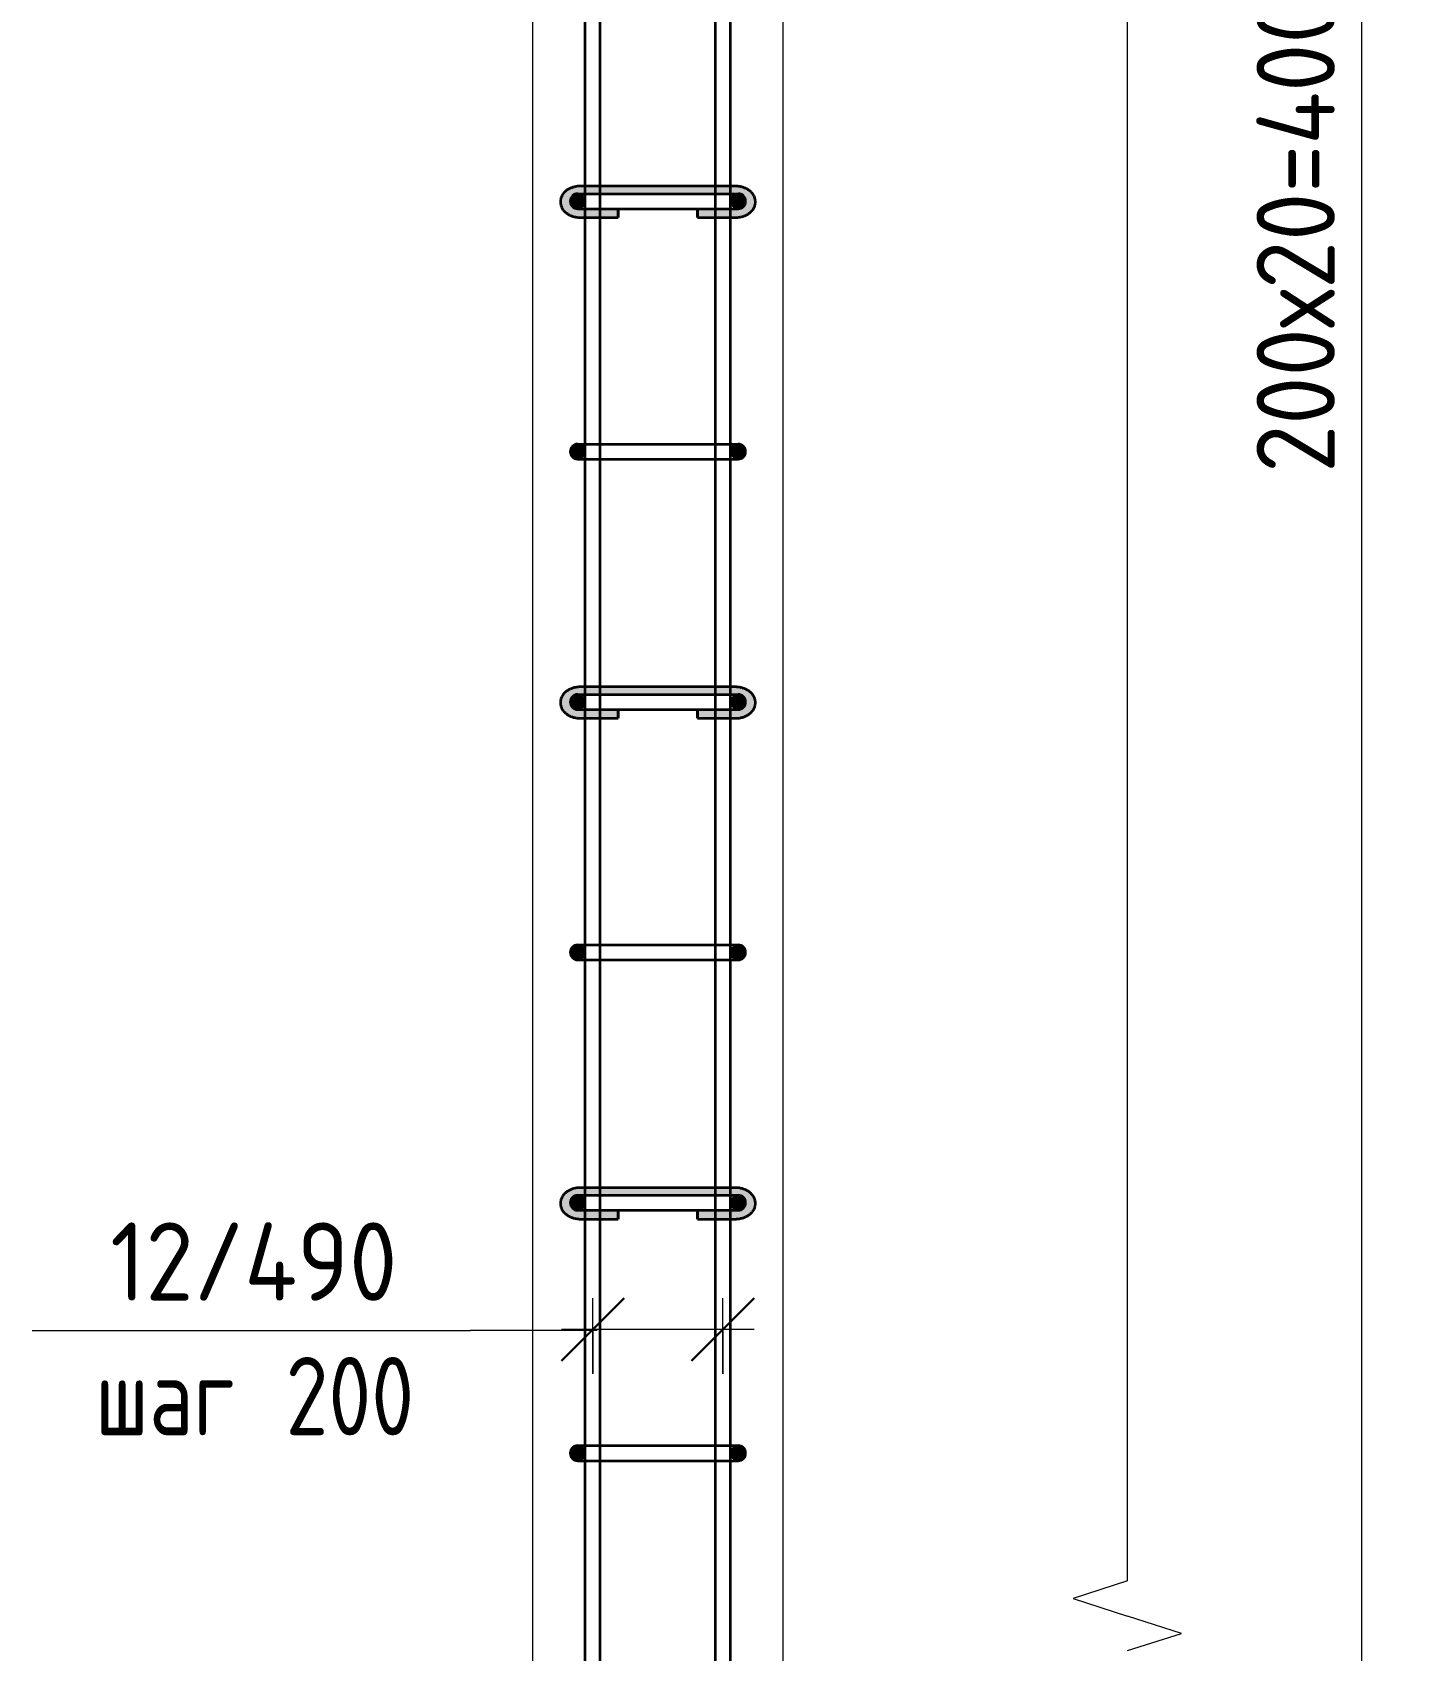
# Model space of a CAD drawing. Header units: millimetres. Extents: x 30199 to 68228, y -5153 to 33546.
# Drawn here: x 60476 to 61576, y -2058 to -765 of the extents above; entities that cross this region are included whole.
import ezdxf

# ---------------------------------------------------------------- set-up
doc = ezdxf.new("R2010")
doc.units = ezdxf.units.MM
for name, color, linetype, lineweight in [('AA_Dim', 7, 'Continuous', 9), ('AA_Dim-25', 7, 'Continuous', 9), ('AA_Oformlenie', 7, 'Continuous', 9), ('AA_Vinoska', 7, 'Continuous', 9), ('AF_Stena_Опалубка', 253, 'Continuous', 20), ('KR_Armatura', 7, 'Continuous', 20), ('KR_Armatura_Tonkie', 7, 'Continuous', 20)]:
    doc.layers.add(name, color=color, linetype=linetype, lineweight=lineweight)
doc.styles.add('ISOCPEUR_1', font='isocpeur.TTF', dxfattribs={"width": 0.9, "height": 62.5})
doc.styles.add('ISOCPEUR_8', font='isocpeur.TTF', dxfattribs={"width": 0.8, "height": 62.5})
doc.dimstyles.new('05_Округл_1мм__прозр__1', dxfattribs={"dimscale": 304.8, "dimtxt": 62.672186, "dimasz": 0.139436, "dimexe": 0.123031, "dimexo": 0.082021, "dimgap": 0.008202, "dimtad": 1, "dimdec": 0, "dimdsep": 46, "dimtxsty": 'ISOCPEUR_1', "dimblk1": 'OBLIQUE', "dimblk2": 'OBLIQUE', "dimsah": 1, "dimcen": 0.09, "dimdle": 0.123031, "dimazin": 0, "dimtfac": 1, "dimtdec": 4, "dimtix": 1, "dimtmove": 0, "dimatfit": 3, "dimfxl": 1, "dimtvp": 1, "dimtolj": 1, "dimtzin": 0, "dimlwd": 18, "dimlwe": 18, "dimarcsym": 2})
doc.dimstyles.new('10_Раскладка_арматуры_с_засечками_1', dxfattribs={"dimscale": 304.8, "dimtxt": 0.18, "dimasz": 0.164042, "dimexe": 0.082021, "dimexo": 0, "dimgap": 0, "dimtad": 1, "dimdec": 3, "dimrnd": 0.001, "dimdsep": 46, "dimtxsty": 'ISOCPEUR_8', "dimblk1": 'OBLIQUE', "dimblk2": 'OBLIQUE', "dimsah": 1, "dimcen": 0.09, "dimdle": 0.082021, "dimazin": 0, "dimtfac": 1, "dimtdec": 4, "dimtix": 1, "dimtmove": 0, "dimatfit": 3, "dimfxl": 1, "dimtvp": 1, "dimtolj": 1, "dimtzin": 0, "dimlwd": 18, "dimlwe": 18, "dimarcsym": 2})

# ---------------------------------------------------------------- blocks, each defined once
blk = doc.blocks.new('261_Шпилька массив _НесАрм_РабПлоск_ - 8 А240-4151643-1-1 Армирование')
at = {"layer": 'KR_Armatura_Tonkie', "lineweight": 35}
for points in [[(-31386.9, -911.8), (-31386.9, -906), (-31390.6, -905.8), (-31392.9, -904.6), (-31393.9, -903.4), (-31394.3, -902.8), (-31395, -900.4), (-31394.9, -899), (-31394.5, -897.7), (-31393.8, -896.5), (-31392.6, -895.2), (-31391.6, -894.6), (-31390.6, -894.2), (-31390.4, -895.5), (-31389, -895.2), (-31389, -894), (-31386.9, -894), (-31386.9, -888), (-31393, -889), (-31395.8, -890.3), (-31399.4, -893.4), (-31401.7, -896.2), (-31402.9, -900.5), (-31401.7, -904.8), (-31398.2, -908.5), (-31392.8, -911), (-31388.5, -911.6)], [(-31321.2, -894), (-31263.1, -894), (-31263.1, -888), (-31386.9, -888.1), (-31386.9, -894), (-31353, -894)], [(-31263.1, -911.8), (-31256.9, -910.9), (-31251.7, -908.5), (-31248.3, -904.8), (-31247.1, -900.5), (-31248.3, -896.2), (-31250.7, -892.6), (-31255.5, -889.5), (-31263.1, -888.1), (-31263, -894), (-31260.9, -894.2), (-31260.9, -895.2), (-31259.5, -895.4), (-31259.4, -894.2), (-31257.8, -894.9), (-31256.1, -896.4), (-31255.4, -897.7), (-31255.1, -898.8), (-31255, -900.7), (-31255.2, -901.7), (-31256.1, -903.6), (-31256.9, -904.4), (-31257.9, -905.2), (-31259.4, -905.8), (-31263.1, -906.2), (-31263.1, -911)], [(-31383.1, -911.8), (-31356.6, -911.8), (-31356.6, -906), (-31386.9, -906.2), (-31386.9, -911.8)], [(-31371.1, -913), (-31356.6, -912.8), (-31356.6, -911.8), (-31386.9, -911.8), (-31386.9, -913), (-31371.6, -913)], [(-31263.1, -911.8), (-31263.1, -906), (-31293.4, -906.2), (-31293.4, -911.8), (-31267.1, -911.8)], [(-31267.1, -913), (-31263.1, -912.8), (-31263.1, -911.8), (-31293.4, -911.8), (-31293.4, -913), (-31270.8, -913)], [(-31386.9, -1311.8), (-31386.9, -1306), (-31390.6, -1305.8), (-31392.9, -1304.6), (-31393.9, -1303.4), (-31394.6, -1302.2), (-31395, -1300.4), (-31394.9, -1299), (-31394.5, -1297.7), (-31393.8, -1296.5), (-31392.6, -1295.2), (-31391.6, -1294.6), (-31390.6, -1294.2), (-31390.4, -1295.5), (-31389, -1295.2), (-31389, -1294), (-31386.9, -1294), (-31386.9, -1288), (-31393, -1289), (-31395.8, -1290.3), (-31399.4, -1293.4), (-31401.7, -1296.2), (-31402.9, -1300.5), (-31401.7, -1304.8), (-31398.2, -1308.5), (-31392.8, -1311), (-31388.5, -1311.6)], [(-31321.2, -1294), (-31263.1, -1294), (-31263.1, -1288), (-31386.9, -1288.1), (-31386.9, -1294), (-31353, -1294)], [(-31263.1, -1311.8), (-31256.9, -1310.9), (-31251.7, -1308.5), (-31248.3, -1304.8), (-31247.1, -1300.5), (-31248.3, -1296.2), (-31250.7, -1292.6), (-31255.5, -1289.5), (-31263.1, -1288.1), (-31263, -1294), (-31260.9, -1294.2), (-31260.9, -1295.2), (-31259.5, -1295.4), (-31259.4, -1294.2), (-31257.8, -1294.9), (-31256.1, -1296.4), (-31255.4, -1297.7), (-31255.1, -1298.8), (-31255, -1300.7), (-31255.4, -1302.2), (-31256.1, -1303.6), (-31256.9, -1304.4), (-31257.9, -1305.2), (-31259.4, -1305.8), (-31263.1, -1306.2), (-31263.1, -1311)], [(-31383.1, -1311.8), (-31356.6, -1311.8), (-31356.6, -1306), (-31386.9, -1306.2), (-31386.9, -1311.8)], [(-31371.1, -1313), (-31356.6, -1312.8), (-31356.6, -1311.8), (-31386.9, -1311.8), (-31386.9, -1313), (-31371.6, -1313)], [(-31263.1, -1311.8), (-31263.1, -1306), (-31293.4, -1306.2), (-31293.4, -1311.8), (-31267.1, -1311.8)], [(-31267.1, -1313), (-31263.1, -1312.8), (-31263.1, -1311.8), (-31293.4, -1311.8), (-31293.4, -1313), (-31270.8, -1313)], [(-31386.9, -1711.8), (-31386.9, -1706), (-31390.6, -1705.8), (-31392.9, -1704.6), (-31393.9, -1703.4), (-31394.3, -1702.8), (-31395, -1700.4), (-31394.9, -1699), (-31394.5, -1697.7), (-31393.8, -1696.5), (-31392.6, -1695.2), (-31391.6, -1694.6), (-31390.6, -1694.2), (-31390.4, -1695.5), (-31389, -1695.2), (-31389, -1694), (-31386.9, -1694), (-31386.9, -1688), (-31393, -1689), (-31395.8, -1690.3), (-31399.4, -1693.4), (-31401.7, -1696.2), (-31402.9, -1700.5), (-31401.7, -1704.8), (-31398.2, -1708.5), (-31392.8, -1711), (-31388.5, -1711.6)], [(-31279.1, -1694), (-31263.1, -1694), (-31263.1, -1688), (-31386.9, -1688.1), (-31386.9, -1694), (-31287.6, -1694)], [(-31263.1, -1711.8), (-31256.9, -1710.9), (-31251.7, -1708.5), (-31248.3, -1704.8), (-31247.1, -1700.5), (-31248.3, -1696.2), (-31250.7, -1692.6), (-31255.5, -1689.5), (-31263.1, -1688.1), (-31263, -1694), (-31260.9, -1694.2), (-31260.9, -1695.2), (-31259.5, -1695.4), (-31259.4, -1694.2), (-31257.8, -1694.9), (-31256.1, -1696.4), (-31255.4, -1697.7), (-31255.1, -1698.8), (-31255, -1700.7), (-31255.2, -1701.7), (-31256.1, -1703.6), (-31256.9, -1704.4), (-31257.9, -1705.2), (-31259.4, -1705.8), (-31263.1, -1706.2), (-31263.1, -1711)], [(-31356.6, -1711.8), (-31356.6, -1706), (-31386.9, -1706.2), (-31386.9, -1711.8), (-31371.1, -1711.8)], [(-31263.1, -1711.8), (-31263.1, -1706), (-31293.4, -1706.2), (-31293.4, -1711.8), (-31267.1, -1711.8)], [(-31371.1, -1713), (-31356.6, -1712.8), (-31356.6, -1711.8), (-31386.9, -1711.8), (-31386.9, -1713), (-31371.6, -1713)], [(-31267.1, -1713), (-31263.1, -1712.8), (-31263.1, -1711.8), (-31293.4, -1711.8), (-31293.4, -1713), (-31270.8, -1713)]]:
    blk.add_hatch(color=256, dxfattribs=at).paths.add_polyline_path(points)
h = blk.add_hatch(color=256, dxfattribs=at)
h.paths.add_polyline_path([(-31386.9, -913), (-31386.9, -911.8), (-31393, -910.9), (-31398.2, -908.5), (-31398.9, -908.1), (-31394.4, -911.3), (-31393, -912), (-31388.5, -912.7)])
h.paths.add_polyline_path([(-31390.2, -896.8), (-31389, -896.4), (-31389, -895.2), (-31390.4, -895.7), (-31390.2, -896.7)])
h = blk.add_hatch(color=256, dxfattribs=at)
h.paths.add_polyline_path([(-31263.1, -913), (-31255.5, -911.5), (-31250.7, -908.4), (-31248.3, -904.8), (-31251.7, -908.5), (-31257.2, -911), (-31263.1, -911.8), (-31263.1, -912.8)])
h.paths.add_polyline_path([(-31259.7, -897.1), (-31259.7, -895.5), (-31260.9, -895.5), (-31260.9, -896.7)])
h = blk.add_hatch(color=256, dxfattribs=at)
h.paths.add_polyline_path([(-31386.9, -1313), (-31386.9, -1311.8), (-31393, -1310.9), (-31398.2, -1308.5), (-31398.9, -1308.1), (-31394.4, -1311.3), (-31393, -1312), (-31388.5, -1312.7)])
h.paths.add_polyline_path([(-31390.2, -1296.8), (-31389, -1296.4), (-31389, -1295.2), (-31390.4, -1295.7), (-31390.2, -1296.7)])
h = blk.add_hatch(color=256, dxfattribs=at)
h.paths.add_polyline_path([(-31263.1, -1313), (-31255.5, -1311.5), (-31250.7, -1308.4), (-31248.3, -1304.8), (-31251.7, -1308.5), (-31257.2, -1311), (-31263.1, -1311.8), (-31263.1, -1312.8)])
h.paths.add_polyline_path([(-31259.7, -1297.1), (-31259.7, -1295.5), (-31260.9, -1295.5), (-31260.9, -1296.7)])
h = blk.add_hatch(color=256, dxfattribs=at)
h.paths.add_polyline_path([(-31386.9, -1713), (-31386.9, -1711.8), (-31393, -1710.9), (-31398.2, -1708.5), (-31398.9, -1708.1), (-31394.4, -1711.3), (-31393, -1712), (-31388.5, -1712.7)])
h.paths.add_polyline_path([(-31390.2, -1696.8), (-31389, -1696.4), (-31389, -1695.2), (-31390.4, -1695.7), (-31390.2, -1696.7)])
h = blk.add_hatch(color=256, dxfattribs=at)
h.paths.add_polyline_path([(-31263.1, -1713), (-31255.5, -1711.5), (-31250.7, -1708.4), (-31248.3, -1704.8), (-31251.7, -1708.5), (-31257.2, -1711), (-31263.1, -1711.8), (-31263.1, -1712.8)])
h.paths.add_polyline_path([(-31259.7, -1697.1), (-31259.7, -1695.5), (-31260.9, -1695.5), (-31260.9, -1696.7)])
for p, q in [((-31383.1, -888), (-31386.9, -888)), ((-31371.1, -888), (-31383.1, -888)), ((-31279.1, -888), (-31371.1, -888)), ((-31267.1, -888), (-31279.1, -888)), ((-31263.1, -888), (-31267.1, -888)), ((-31386.9, -913), (-31383.1, -913)), ((-31383.1, -913), (-31371.1, -913)), ((-31371.1, -913), (-31356.6, -913)), ((-31356.6, -906.2), (-31356.6, -911.8)), ((-31356.6, -912.8), (-31356.6, -906.2)), ((-31356.6, -911.8), (-31356.6, -913)), ((-31293.4, -906.2), (-31293.4, -912.8)), ((-31293.4, -911.8), (-31293.4, -906.2)), ((-31293.4, -913), (-31293.4, -911.8)), ((-31293.4, -913), (-31279.1, -913)), ((-31279.1, -913), (-31267.1, -913)), ((-31267.1, -913), (-31263.1, -913)), ((-31383.1, -1288), (-31386.9, -1288)), ((-31371.1, -1288), (-31383.1, -1288)), ((-31279.1, -1288), (-31371.1, -1288)), ((-31267.1, -1288), (-31279.1, -1288)), ((-31263.1, -1288), (-31267.1, -1288)), ((-31386.9, -1313), (-31383.1, -1313)), ((-31383.1, -1313), (-31371.1, -1313)), ((-31371.1, -1313), (-31356.6, -1313)), ((-31356.6, -1306.2), (-31356.6, -1311.8)), ((-31356.6, -1312.8), (-31356.6, -1306.2)), ((-31356.6, -1311.8), (-31356.6, -1313)), ((-31293.4, -1306.2), (-31293.4, -1312.8)), ((-31293.4, -1311.8), (-31293.4, -1306.2)), ((-31293.4, -1313), (-31293.4, -1311.8)), ((-31293.4, -1313), (-31279.1, -1313)), ((-31279.1, -1313), (-31267.1, -1313)), ((-31267.1, -1313), (-31263.1, -1313)), ((-31383.1, -1688), (-31386.9, -1688)), ((-31371.1, -1688), (-31383.1, -1688)), ((-31279.1, -1688), (-31371.1, -1688)), ((-31267.1, -1688), (-31279.1, -1688)), ((-31263.1, -1688), (-31267.1, -1688)), ((-31356.6, -1706.2), (-31356.6, -1711.8)), ((-31356.6, -1712.8), (-31356.6, -1706.2)), ((-31293.4, -1706.2), (-31293.4, -1712.8)), ((-31293.4, -1711.8), (-31293.4, -1706.2)), ((-31386.9, -1713), (-31383.1, -1713)), ((-31383.1, -1713), (-31371.1, -1713)), ((-31371.1, -1713), (-31356.6, -1713)), ((-31356.6, -1711.8), (-31356.6, -1713)), ((-31293.4, -1713), (-31293.4, -1711.8)), ((-31293.4, -1713), (-31279.1, -1713)), ((-31279.1, -1713), (-31267.1, -1713)), ((-31267.1, -1713), (-31263.1, -1713))]:
    blk.add_line(p, q, dxfattribs=at)
at = {"layer": 'KR_Armatura_Tonkie', "lineweight": 35, "flags": 128}
for points in [[(-31386.9, -888), (-31387.5, -888), (-31388.1, -888), (-31388.7, -888.1), (-31389.3, -888.1), (-31389.9, -888.2), (-31390.4, -888.3), (-31391, -888.4), (-31391.6, -888.5), (-31392.2, -888.7), (-31392.7, -888.8), (-31393.3, -889), (-31393.8, -889.2), (-31394.4, -889.4), (-31394.9, -889.6), (-31395.4, -889.9), (-31395.9, -890.1), (-31396.4, -890.4), (-31396.9, -890.7), (-31397.4, -891), (-31397.9, -891.3), (-31398.3, -891.7), (-31398.7, -892), (-31399.2, -892.4), (-31399.6, -892.8), (-31400, -893.2), (-31400.3, -893.6), (-31400.7, -894.1), (-31401, -894.5), (-31401.3, -895), (-31401.6, -895.5), (-31401.8, -896), (-31402.1, -896.5), (-31402.3, -897), (-31402.5, -897.6), (-31402.6, -898.1), (-31402.7, -898.7), (-31402.8, -899.2), (-31402.9, -899.8), (-31402.9, -900.3), (-31402.9, -900.5)], [(-31247.1, -900.5), (-31247.1, -899.9), (-31247.1, -899.4), (-31247.2, -898.8), (-31247.3, -898.3), (-31247.5, -897.7), (-31247.6, -897.2), (-31247.8, -896.6), (-31248, -896.1), (-31248.3, -895.6), (-31248.6, -895.1), (-31248.9, -894.7), (-31249.2, -894.2), (-31249.5, -893.8), (-31249.9, -893.3), (-31250.3, -892.9), (-31250.7, -892.5), (-31251.1, -892.1), (-31251.5, -891.8), (-31252, -891.4), (-31252.4, -891.1), (-31252.9, -890.8), (-31253.4, -890.5), (-31253.9, -890.2), (-31254.4, -890), (-31254.9, -889.7), (-31255.5, -889.5), (-31256, -889.3), (-31256.5, -889.1), (-31257.1, -888.9), (-31257.7, -888.7), (-31258.2, -888.6), (-31258.8, -888.5), (-31259.4, -888.3), (-31260, -888.2), (-31260.5, -888.2), (-31261.1, -888.1), (-31261.7, -888.1), (-31262.3, -888), (-31262.9, -888), (-31263.1, -888)], [(-31402.9, -900.5), (-31402.9, -901.1), (-31402.8, -901.6), (-31402.8, -902.2), (-31402.6, -902.7), (-31402.5, -903.3), (-31402.3, -903.8), (-31402.1, -904.3), (-31401.9, -904.9), (-31401.7, -905.4), (-31401.4, -905.9), (-31401.1, -906.3), (-31400.8, -906.8), (-31400.4, -907.2), (-31400.1, -907.7), (-31399.7, -908.1), (-31399.3, -908.5), (-31398.9, -908.8), (-31398.4, -909.2), (-31398, -909.5), (-31397.5, -909.9), (-31397, -910.2), (-31396.6, -910.5), (-31396.1, -910.8), (-31395.6, -911), (-31395, -911.3), (-31394.5, -911.5), (-31394, -911.7), (-31393.4, -911.9), (-31392.9, -912.1), (-31392.3, -912.3), (-31391.7, -912.4), (-31391.2, -912.5), (-31390.6, -912.7), (-31390, -912.7), (-31389.4, -912.8), (-31388.8, -912.9), (-31388.2, -912.9), (-31387.7, -913), (-31387.1, -913), (-31386.9, -913)], [(-31390.2, -896.4), (-31389.9, -896.4), (-31389.5, -896.3), (-31389.2, -896.2)], [(-31263.1, -913), (-31262.5, -913), (-31261.9, -912.9), (-31261.3, -912.9), (-31260.7, -912.8), (-31260.1, -912.8), (-31259.5, -912.7), (-31258.9, -912.6), (-31258.4, -912.4), (-31257.8, -912.3), (-31257.2, -912.1), (-31256.7, -912), (-31256.1, -911.8), (-31255.6, -911.6), (-31255.1, -911.3), (-31254.5, -911.1), (-31254, -910.8), (-31253.5, -910.6), (-31253, -910.3), (-31252.6, -910), (-31252.1, -909.6), (-31251.6, -909.3), (-31251.2, -908.9), (-31250.8, -908.6), (-31250.4, -908.2), (-31250, -907.8), (-31249.6, -907.3), (-31249.3, -906.9), (-31249, -906.5), (-31248.7, -906), (-31248.4, -905.5), (-31248.1, -905), (-31247.9, -904.5), (-31247.7, -904), (-31247.5, -903.4), (-31247.4, -902.9), (-31247.2, -902.3), (-31247.1, -901.8), (-31247.1, -901.2), (-31247.1, -900.6), (-31247.1, -900.5)], [(-31260.9, -896.2), (-31260.5, -896.3), (-31260.2, -896.3), (-31259.9, -896.4)], [(-31386.9, -1288), (-31387.5, -1288), (-31388.1, -1288), (-31388.7, -1288.1), (-31389.3, -1288.1), (-31389.9, -1288.2), (-31390.4, -1288.3), (-31391, -1288.4), (-31391.6, -1288.5), (-31392.2, -1288.7), (-31392.7, -1288.8), (-31393.3, -1289), (-31393.8, -1289.2), (-31394.4, -1289.4), (-31394.9, -1289.6), (-31395.4, -1289.9), (-31395.9, -1290.1), (-31396.4, -1290.4), (-31396.9, -1290.7), (-31397.4, -1291), (-31397.9, -1291.3), (-31398.3, -1291.7), (-31398.7, -1292), (-31399.2, -1292.4), (-31399.6, -1292.8), (-31400, -1293.2), (-31400.3, -1293.6), (-31400.7, -1294.1), (-31401, -1294.5), (-31401.3, -1295), (-31401.6, -1295.5), (-31401.8, -1296), (-31402.1, -1296.5), (-31402.3, -1297), (-31402.5, -1297.6), (-31402.6, -1298.1), (-31402.7, -1298.7), (-31402.8, -1299.2), (-31402.9, -1299.8), (-31402.9, -1300.3), (-31402.9, -1300.5)], [(-31247.1, -1300.5), (-31247.1, -1299.9), (-31247.1, -1299.4), (-31247.2, -1298.8), (-31247.3, -1298.3), (-31247.5, -1297.7), (-31247.6, -1297.2), (-31247.8, -1296.6), (-31248, -1296.1), (-31248.3, -1295.6), (-31248.6, -1295.1), (-31248.9, -1294.7), (-31249.2, -1294.2), (-31249.5, -1293.8), (-31249.9, -1293.3), (-31250.3, -1292.9), (-31250.7, -1292.5), (-31251.1, -1292.1), (-31251.5, -1291.8), (-31252, -1291.4), (-31252.4, -1291.1), (-31252.9, -1290.8), (-31253.4, -1290.5), (-31253.9, -1290.2), (-31254.4, -1290), (-31254.9, -1289.7), (-31255.5, -1289.5), (-31256, -1289.3), (-31256.5, -1289.1), (-31257.1, -1288.9), (-31257.7, -1288.7), (-31258.2, -1288.6), (-31258.8, -1288.5), (-31259.4, -1288.3), (-31260, -1288.2), (-31260.5, -1288.2), (-31261.1, -1288.1), (-31261.7, -1288.1), (-31262.3, -1288), (-31262.9, -1288), (-31263.1, -1288)], [(-31402.9, -1300.5), (-31402.9, -1301.1), (-31402.8, -1301.6), (-31402.8, -1302.2), (-31402.6, -1302.7), (-31402.5, -1303.3), (-31402.3, -1303.8), (-31402.1, -1304.3), (-31401.9, -1304.9), (-31401.7, -1305.4), (-31401.4, -1305.9), (-31401.1, -1306.3), (-31400.8, -1306.8), (-31400.4, -1307.2), (-31400.1, -1307.7), (-31399.7, -1308.1), (-31399.3, -1308.5), (-31398.9, -1308.8), (-31398.4, -1309.2), (-31398, -1309.5), (-31397.5, -1309.9), (-31397, -1310.2), (-31396.6, -1310.5), (-31396.1, -1310.8), (-31395.6, -1311), (-31395, -1311.3), (-31394.5, -1311.5), (-31394, -1311.7), (-31393.4, -1311.9), (-31392.9, -1312.1), (-31392.3, -1312.3), (-31391.7, -1312.4), (-31391.2, -1312.5), (-31390.6, -1312.7), (-31390, -1312.7), (-31389.4, -1312.8), (-31388.8, -1312.9), (-31388.2, -1312.9), (-31387.7, -1313), (-31387.1, -1313), (-31386.9, -1313)], [(-31390.2, -1296.4), (-31389.9, -1296.4), (-31389.5, -1296.3), (-31389.2, -1296.2)], [(-31263.1, -1313), (-31262.5, -1313), (-31261.9, -1312.9), (-31261.3, -1312.9), (-31260.7, -1312.8), (-31260.1, -1312.8), (-31259.5, -1312.7), (-31258.9, -1312.6), (-31258.4, -1312.4), (-31257.8, -1312.3), (-31257.2, -1312.1), (-31256.7, -1312), (-31256.1, -1311.8), (-31255.6, -1311.6), (-31255.1, -1311.3), (-31254.5, -1311.1), (-31254, -1310.8), (-31253.5, -1310.6), (-31253, -1310.3), (-31252.6, -1310), (-31252.1, -1309.6), (-31251.6, -1309.3), (-31251.2, -1308.9), (-31250.8, -1308.6), (-31250.4, -1308.2), (-31250, -1307.8), (-31249.6, -1307.3), (-31249.3, -1306.9), (-31249, -1306.5), (-31248.7, -1306), (-31248.4, -1305.5), (-31248.1, -1305), (-31247.9, -1304.5), (-31247.7, -1304), (-31247.5, -1303.4), (-31247.4, -1302.9), (-31247.2, -1302.3), (-31247.1, -1301.8), (-31247.1, -1301.2), (-31247.1, -1300.6), (-31247.1, -1300.5)], [(-31260.9, -1296.2), (-31260.5, -1296.3), (-31260.2, -1296.3), (-31259.9, -1296.4)], [(-31386.9, -1688), (-31387.5, -1688), (-31388.1, -1688), (-31388.7, -1688.1), (-31389.3, -1688.1), (-31389.9, -1688.2), (-31390.4, -1688.3), (-31391, -1688.4), (-31391.6, -1688.5), (-31392.2, -1688.7), (-31392.7, -1688.8), (-31393.3, -1689), (-31393.8, -1689.2), (-31394.4, -1689.4), (-31394.9, -1689.6), (-31395.4, -1689.9), (-31395.9, -1690.1), (-31396.4, -1690.4), (-31396.9, -1690.7), (-31397.4, -1691), (-31397.9, -1691.3), (-31398.3, -1691.7), (-31398.7, -1692), (-31399.2, -1692.4), (-31399.6, -1692.8), (-31400, -1693.2), (-31400.3, -1693.6), (-31400.7, -1694.1), (-31401, -1694.5), (-31401.3, -1695), (-31401.6, -1695.5), (-31401.8, -1696), (-31402.1, -1696.5), (-31402.3, -1697), (-31402.5, -1697.6), (-31402.6, -1698.1), (-31402.7, -1698.7), (-31402.8, -1699.2), (-31402.9, -1699.8), (-31402.9, -1700.3), (-31402.9, -1700.5)], [(-31247.1, -1700.5), (-31247.1, -1699.9), (-31247.1, -1699.4), (-31247.2, -1698.8), (-31247.3, -1698.3), (-31247.5, -1697.7), (-31247.6, -1697.2), (-31247.8, -1696.6), (-31248, -1696.1), (-31248.3, -1695.6), (-31248.6, -1695.1), (-31248.9, -1694.7), (-31249.2, -1694.2), (-31249.5, -1693.8), (-31249.9, -1693.3), (-31250.3, -1692.9), (-31250.7, -1692.5), (-31251.1, -1692.1), (-31251.5, -1691.8), (-31252, -1691.4), (-31252.4, -1691.1), (-31252.9, -1690.8), (-31253.4, -1690.5), (-31253.9, -1690.2), (-31254.4, -1690), (-31254.9, -1689.7), (-31255.5, -1689.5), (-31256, -1689.3), (-31256.5, -1689.1), (-31257.1, -1688.9), (-31257.7, -1688.7), (-31258.2, -1688.6), (-31258.8, -1688.5), (-31259.4, -1688.3), (-31260, -1688.2), (-31260.5, -1688.2), (-31261.1, -1688.1), (-31261.7, -1688.1), (-31262.3, -1688), (-31262.9, -1688), (-31263.1, -1688)], [(-31402.9, -1700.5), (-31402.9, -1701.1), (-31402.8, -1701.6), (-31402.8, -1702.2), (-31402.6, -1702.7), (-31402.5, -1703.3), (-31402.3, -1703.8), (-31402.1, -1704.3), (-31401.9, -1704.9), (-31401.7, -1705.4), (-31401.4, -1705.9), (-31401.1, -1706.3), (-31400.8, -1706.8), (-31400.4, -1707.2), (-31400.1, -1707.7), (-31399.7, -1708.1), (-31399.3, -1708.5), (-31398.9, -1708.8), (-31398.4, -1709.2), (-31398, -1709.5), (-31397.5, -1709.9), (-31397, -1710.2), (-31396.6, -1710.5), (-31396.1, -1710.8), (-31395.6, -1711), (-31395, -1711.3), (-31394.5, -1711.5), (-31394, -1711.7), (-31393.4, -1711.9), (-31392.9, -1712.1), (-31392.3, -1712.3), (-31391.7, -1712.4), (-31391.2, -1712.5), (-31390.6, -1712.7), (-31390, -1712.7), (-31389.4, -1712.8), (-31388.8, -1712.9), (-31388.2, -1712.9), (-31387.7, -1713), (-31387.1, -1713), (-31386.9, -1713)], [(-31390.2, -1696.4), (-31389.9, -1696.4), (-31389.5, -1696.3), (-31389.2, -1696.2)], [(-31263.1, -1713), (-31262.5, -1713), (-31261.9, -1712.9), (-31261.3, -1712.9), (-31260.7, -1712.8), (-31260.1, -1712.8), (-31259.5, -1712.7), (-31258.9, -1712.6), (-31258.4, -1712.4), (-31257.8, -1712.3), (-31257.2, -1712.1), (-31256.7, -1712), (-31256.1, -1711.8), (-31255.6, -1711.6), (-31255.1, -1711.3), (-31254.5, -1711.1), (-31254, -1710.8), (-31253.5, -1710.6), (-31253, -1710.3), (-31252.6, -1710), (-31252.1, -1709.6), (-31251.6, -1709.3), (-31251.2, -1708.9), (-31250.8, -1708.6), (-31250.4, -1708.2), (-31250, -1707.8), (-31249.6, -1707.3), (-31249.3, -1706.9), (-31249, -1706.5), (-31248.7, -1706), (-31248.4, -1705.5), (-31248.1, -1705), (-31247.9, -1704.5), (-31247.7, -1704), (-31247.5, -1703.4), (-31247.4, -1702.9), (-31247.2, -1702.3), (-31247.1, -1701.8), (-31247.1, -1701.2), (-31247.1, -1700.6), (-31247.1, -1700.5)], [(-31260.9, -1696.2), (-31260.5, -1696.3), (-31260.2, -1696.3), (-31259.9, -1696.4)]]:
    blk.add_lwpolyline(points, dxfattribs=at)
blk = doc.blocks.new('011_Прямоугольник обрыва _ЭлУзла_ - 011_Прямоугольник обрыва _ЭлУзла_-4150616-1-1 Армирование')
at = {"layer": 'AA_Oformlenie'}
blk.add_line((-30950.1, 729.1), (-30950.1, -2002.1), dxfattribs=at)
blk = doc.blocks.new('042_М_Арматуры - Диам длина поз _ Комментарий-3662934-1-1 Армирование')
at = {"layer": 'AA_Vinoska'}
blk.add_line((-32051.3, -2790.4), (-31701.3, -2790.4), dxfattribs=at)
blk = doc.blocks.new('DIMBLOCK61-1-1 Армирование')
at = {"layer": 'AA_Dim-25', "lineweight": 30}
for p, q in [((60923.9, -1801.2), (60948.9, -1776.2)), ((61027.9, -1801.2), (61052.9, -1776.2)), ((60923.9, -1801.2), (60898.9, -1826.2)), ((61027.9, -1801.2), (61002.9, -1826.2))]:
    blk.add_line(p, q, dxfattribs=at)
at = {"layer": 'AA_Dim-25', "lineweight": 18}
for p, q in [((60923.9, -1836.6), (60923.9, -1776.2)), ((61027.9, -1836.6), (61027.9, -1776.2)), ((61052.9, -1801.2), (60898.9, -1801.2)), ((60923.9, -1801.2), (60923.9, -1836.6)), ((61027.9, -1801.2), (61027.9, -1836.6))]:
    blk.add_line(p, q, dxfattribs=at)
blk = doc.blocks.new('_Oblique')
at = {"color": 0, "linetype": 'ByBlock', "lineweight": -2}
blk.add_line((-0.5, -0.5), (0.5, 0.5), dxfattribs=at)
blk = doc.blocks.new('DIMBLOCK76-1-1 Армирование')
at = {"layer": 'AA_Dim-25', "lineweight": 30}
for p, q in [((61538.1, 1100), (61516.8, 1121.3)), ((61538.1, 1100), (61559.3, 1078.8)), ((61538.1, -2900), (61516.8, -2878.7)), ((61538.1, -2900), (61559.3, -2921.2))]:
    blk.add_line(p, q, dxfattribs=at)
at = {"layer": 'AA_Dim-25', "lineweight": 18}
for p, q in [((61071.1, 1100), (61575.6, 1100)), ((61538.1, 1100), (61071.1, 1100)), ((61538.1, -2900), (61538.1, 1100)), ((61071.1, -2900), (61575.6, -2900)), ((61538.1, -2900), (61071.1, -2900))]:
    blk.add_line(p, q, dxfattribs=at)
at = {"layer": 'AA_Dim-25', "color": 0, "lineweight": 18, "insert": (61454.1, -1117), "char_height": 62.5, "width": 520.77, "attachment_point": 1, "rotation": 90, "line_spacing_factor": 1.135194, "style": 'ISOCPEUR_1'}
blk.add_mtext('200х20=4000', dxfattribs=at)

msp = doc.modelspace()

# ---------------------------------------------------------------- hatches: boundary and pattern name
at = {"layer": 'KR_Armatura'}
h = msp.add_hatch(color=256, dxfattribs=at)
edge = h.paths.add_edge_path()
edge.add_arc((60911.946, -899.9998), 6, 0, 360)
for points in [[(60911.946, -905.9998), (60917.1421, -902.9998), (60917.1421, -896.9998), (60911.946, -893.9998), (60906.7498, -896.9998), (60906.7498, -902.9998), (60907.1347, -903.222)], [(61040.0674, -905.9998), (61045.2635, -902.9998), (61045.2635, -896.9998), (61040.0674, -893.9998), (61034.8712, -896.9998), (61034.8712, -902.9998), (61035.2561, -903.222)], [(60911.946, -1105.9998), (60917.1421, -1102.9998), (60917.1421, -1096.9998), (60911.946, -1093.9998), (60906.7498, -1096.9998), (60906.7498, -1102.9998)], [(61040.0674, -1105.9998), (61045.2635, -1102.9998), (61045.2635, -1096.9998), (61040.0674, -1093.9998), (61034.8712, -1096.9998), (61034.8712, -1102.9998)], [(60911.946, -1305.9998), (60917.1421, -1302.9998), (60917.1421, -1296.9998), (60911.946, -1293.9998), (60906.7498, -1296.9998), (60906.7498, -1302.9998)], [(61040.0674, -1305.9998), (61045.2635, -1302.9998), (61045.2635, -1296.9998), (61040.0674, -1293.9998), (61034.8712, -1296.9998), (61034.8712, -1302.9998)], [(60911.946, -1505.9998), (60917.1421, -1502.9998), (60917.1421, -1496.9998), (60911.946, -1493.9998), (60906.7498, -1496.9998), (60906.7498, -1502.9998)], [(61040.0674, -1505.9998), (61045.2635, -1502.9998), (61045.2635, -1496.9998), (61040.0674, -1493.9998), (61034.8712, -1496.9998), (61034.8712, -1502.9998)], [(60911.946, -1705.9998), (60917.1421, -1702.9998), (60917.1421, -1696.9998), (60911.946, -1693.9998), (60906.7498, -1696.9998), (60906.7498, -1702.9998)], [(61040.0674, -1705.9998), (61045.2635, -1702.9998), (61045.2635, -1696.9998), (61040.0674, -1693.9998), (61034.8712, -1696.9998), (61034.8712, -1702.9998)], [(60911.946, -1905.9998), (60917.1421, -1902.9998), (60917.1421, -1896.9998), (60911.946, -1893.9998), (60906.7498, -1896.9998), (60906.7498, -1902.9998)], [(61040.0674, -1905.9998), (61045.2635, -1902.9998), (61045.2635, -1896.9998), (61040.0674, -1893.9998), (61034.8712, -1896.9998), (61034.8712, -1902.9998)]]:
    msp.add_hatch(color=256, dxfattribs=at).paths.add_polyline_path(points)
h = msp.add_hatch(color=256, dxfattribs=at)
edge = h.paths.add_edge_path()
edge.add_arc((61040.0674, -899.9998), 6, 0, 360)
h = msp.add_hatch(color=256, dxfattribs=at)
edge = h.paths.add_edge_path()
edge.add_arc((60911.946, -1099.9998), 6, 0, 360)
h = msp.add_hatch(color=256, dxfattribs=at)
edge = h.paths.add_edge_path()
edge.add_arc((61040.0674, -1099.9998), 6, 0, 360)
h = msp.add_hatch(color=256, dxfattribs=at)
edge = h.paths.add_edge_path()
edge.add_arc((60911.946, -1299.9998), 6, 0, 360)
h = msp.add_hatch(color=256, dxfattribs=at)
edge = h.paths.add_edge_path()
edge.add_arc((61040.0674, -1299.9998), 6, 0, 360)
h = msp.add_hatch(color=256, dxfattribs=at)
edge = h.paths.add_edge_path()
edge.add_arc((60911.946, -1499.9998), 6, 0, 360)
h = msp.add_hatch(color=256, dxfattribs=at)
edge = h.paths.add_edge_path()
edge.add_arc((61040.0674, -1499.9998), 6, 0, 360)
h = msp.add_hatch(color=256, dxfattribs=at)
edge = h.paths.add_edge_path()
edge.add_arc((60911.946, -1699.9998), 6, 0, 360)
h = msp.add_hatch(color=256, dxfattribs=at)
edge = h.paths.add_edge_path()
edge.add_arc((61040.0674, -1699.9998), 6, 0, 360)
h = msp.add_hatch(color=256, dxfattribs=at)
edge = h.paths.add_edge_path()
edge.add_arc((60911.946, -1899.9998), 6, 0, 360)
h = msp.add_hatch(color=256, dxfattribs=at)
edge = h.paths.add_edge_path()
edge.add_arc((61040.0674, -1899.9998), 6, 0, 360)

# ---------------------------------------------------------------- linework, layer by layer
at = {"layer": 'AA_Vinoska'}
for p, q in [((60927.3454, -1801.9742), (60826.3798, -1801.9742)), ((61350.8982, -2002.0825), (61307.5731, -2016.1597)), ((61307.5731, -2016.1597), (61350.8982, -2030.2369)), ((61394.1995, -2043.9869), (61350.8982, -2030.2369)), ((61350.8982, -2057.7369), (61394.1995, -2043.9869))]:
    msp.add_line(p, q, dxfattribs=at)
at = {"layer": 'AF_Stena_Опалубка'}
for p, q in [((60875.9112, 1330), (60875.9112, -2950)), ((61075.9112, -2950), (61075.9112, 1330))]:
    msp.add_line(p, q, dxfattribs=at)
at = {"layer": 'KR_Armatura'}
for p, q in [((60911.946, -893.9998), (60906.7498, -896.9998)), ((60906.7498, -896.9998), (60906.7498, -902.9998)), ((60906.7498, -902.9998), (60907.1347, -903.222)), ((60907.1347, -903.222), (60911.946, -905.9998)), ((60917.1421, -896.9998), (60911.946, -893.9998)), ((60911.946, -905.9998), (60917.1421, -902.9998)), ((60917.1421, -902.9998), (60917.1421, -896.9998)), ((61040.0674, -893.9998), (61034.8712, -896.9998)), ((61034.8712, -896.9998), (61034.8712, -902.9998)), ((61034.8712, -902.9998), (61035.2561, -903.222)), ((61035.2561, -903.222), (61040.0674, -905.9998)), ((61045.2635, -896.9998), (61040.0674, -893.9998)), ((61040.0674, -905.9998), (61045.2635, -902.9998)), ((61045.2635, -902.9998), (61045.2635, -896.9998)), ((60911.946, -1093.9998), (60906.7498, -1096.9998)), ((60906.7498, -1096.9998), (60906.7498, -1102.9998)), ((60917.1421, -1096.9998), (60911.946, -1093.9998)), ((60917.1421, -1102.9998), (60917.1421, -1096.9998)), ((61040.0674, -1093.9998), (61034.8712, -1096.9998)), ((61034.8712, -1096.9998), (61034.8712, -1102.9998)), ((61045.2635, -1096.9998), (61040.0674, -1093.9998)), ((61045.2635, -1102.9998), (61045.2635, -1096.9998)), ((60906.7498, -1102.9998), (60911.946, -1105.9998)), ((60911.946, -1105.9998), (60917.1421, -1102.9998)), ((61034.8712, -1102.9998), (61040.0674, -1105.9998)), ((61040.0674, -1105.9998), (61045.2635, -1102.9998)), ((60911.946, -1293.9998), (60906.7498, -1296.9998)), ((60906.7498, -1296.9998), (60906.7498, -1302.9998)), ((60906.7498, -1302.9998), (60911.946, -1305.9998)), ((60917.1421, -1296.9998), (60911.946, -1293.9998)), ((60911.946, -1305.9998), (60917.1421, -1302.9998)), ((60917.1421, -1302.9998), (60917.1421, -1296.9998)), ((61040.0674, -1293.9998), (61034.8712, -1296.9998)), ((61034.8712, -1296.9998), (61034.8712, -1302.9998)), ((61034.8712, -1302.9998), (61040.0674, -1305.9998)), ((61045.2635, -1296.9998), (61040.0674, -1293.9998)), ((61040.0674, -1305.9998), (61045.2635, -1302.9998)), ((61045.2635, -1302.9998), (61045.2635, -1296.9998)), ((60911.946, -1493.9998), (60906.7498, -1496.9998)), ((60906.7498, -1496.9998), (60906.7498, -1502.9998)), ((60917.1421, -1496.9998), (60911.946, -1493.9998)), ((60917.1421, -1502.9998), (60917.1421, -1496.9998)), ((61040.0674, -1493.9998), (61034.8712, -1496.9998)), ((61034.8712, -1496.9998), (61034.8712, -1502.9998)), ((61045.2635, -1496.9998), (61040.0674, -1493.9998)), ((61045.2635, -1502.9998), (61045.2635, -1496.9998)), ((60906.7498, -1502.9998), (60911.946, -1505.9998)), ((60911.946, -1505.9998), (60917.1421, -1502.9998)), ((61034.8712, -1502.9998), (61040.0674, -1505.9998)), ((61040.0674, -1505.9998), (61045.2635, -1502.9998)), ((60911.946, -1693.9998), (60906.7498, -1696.9998)), ((60906.7498, -1696.9998), (60906.7498, -1702.9998)), ((60906.7498, -1702.9998), (60911.946, -1705.9998)), ((60917.1421, -1696.9998), (60911.946, -1693.9998)), ((60911.946, -1705.9998), (60917.1421, -1702.9998)), ((60917.1421, -1702.9998), (60917.1421, -1696.9998)), ((61040.0674, -1693.9998), (61034.8712, -1696.9998)), ((61034.8712, -1696.9998), (61034.8712, -1702.9998)), ((61034.8712, -1702.9998), (61040.0674, -1705.9998)), ((61045.2635, -1696.9998), (61040.0674, -1693.9998)), ((61040.0674, -1705.9998), (61045.2635, -1702.9998)), ((61045.2635, -1702.9998), (61045.2635, -1696.9998)), ((60911.946, -1893.9998), (60906.7498, -1896.9998)), ((60906.7498, -1896.9998), (60906.7498, -1902.9998)), ((60917.1421, -1896.9998), (60911.946, -1893.9998)), ((60917.1421, -1902.9998), (60917.1421, -1896.9998)), ((61040.0674, -1893.9998), (61034.8712, -1896.9998)), ((61034.8712, -1896.9998), (61034.8712, -1902.9998)), ((61045.2635, -1896.9998), (61040.0674, -1893.9998)), ((61045.2635, -1902.9998), (61045.2635, -1896.9998)), ((60906.7498, -1902.9998), (60911.946, -1905.9998)), ((60911.946, -1905.9998), (60917.1421, -1902.9998)), ((61034.8712, -1902.9998), (61040.0674, -1905.9998)), ((61040.0674, -1905.9998), (61045.2635, -1902.9998))]:
    msp.add_line(p, q, dxfattribs=at)
for centre in [(60911.946, -899.9998), (61040.0674, -899.9998), (60911.946, -1099.9998), (61040.0674, -1099.9998), (60911.946, -1299.9998), (61040.0674, -1299.9998), (60911.946, -1499.9998), (61040.0674, -1499.9998), (60911.946, -1699.9998), (61040.0674, -1699.9998), (60911.946, -1899.9998), (61040.0674, -1899.9998)]:
    msp.add_circle(centre, 6, dxfattribs=at)
at = {"layer": 'KR_Armatura_Tonkie', "lineweight": 35}
for p, q in [((60917.9112, -2942), (60917.9112, 1322)), ((60929.9112, -2942), (60929.9112, 1322)), ((60929.9112, -2942), (60929.9112, 1322)), ((61021.9112, -2942), (61021.9112, 1322)), ((61021.9112, -2942), (61021.9112, 1322)), ((61033.9112, -2942), (61033.9112, 1322)), ((60917.9112, -893.9998), (60917.9112, -705.9998)), ((61033.9112, -893.9998), (61033.9112, -705.9998)), ((60911.946, -893.9998), (60917.752, -893.9998)), ((60917.752, -893.9998), (60918.4088, -893.9998)), ((60918.4088, -893.9998), (60922.4901, -893.9998)), ((60922.4901, -893.9998), (60929.908, -893.9998)), ((60929.946, -893.9998), (60947.946, -893.9998)), ((60947.946, -893.9998), (61004.0674, -893.9998)), ((61004.0674, -893.9998), (61021.9204, -893.9998)), ((61022.0674, -893.9998), (61029.5232, -893.9998)), ((61029.5232, -893.9998), (61033.6046, -893.9998)), ((61033.6046, -893.9998), (61034.089, -893.9998)), ((61034.089, -893.9998), (61040.0674, -893.9998)), ((60911.946, -905.9998), (60917.752, -905.9998)), ((60917.752, -905.9998), (60918.4088, -905.9998)), ((60917.9112, -1093.9998), (60917.9112, -905.9998)), ((60918.4088, -905.9998), (60922.4901, -905.9998)), ((60922.4901, -905.9998), (60929.908, -905.9998)), ((60929.946, -905.9998), (60947.946, -905.9998)), ((60947.946, -905.9998), (61004.0674, -905.9998)), ((61004.0674, -905.9998), (61021.9204, -905.9998)), ((61022.0674, -905.9998), (61029.5232, -905.9998)), ((61029.5232, -905.9998), (61033.6046, -905.9998)), ((61033.6046, -905.9998), (61034.089, -905.9998)), ((61033.9112, -1093.9998), (61033.9112, -905.9998)), ((61034.089, -905.9998), (61040.0674, -905.9998)), ((60911.946, -1093.9998), (60917.752, -1093.9998)), ((60917.752, -1093.9998), (60918.4088, -1093.9998)), ((60918.4088, -1093.9998), (60929.908, -1093.9998)), ((60929.946, -1093.9998), (60947.946, -1093.9998)), ((60947.946, -1093.9998), (61004.0674, -1093.9998)), ((61004.0674, -1093.9998), (61021.9204, -1093.9998)), ((61022.0674, -1093.9998), (61033.6046, -1093.9998)), ((61033.6046, -1093.9998), (61034.089, -1093.9998)), ((61034.089, -1093.9998), (61040.0674, -1093.9998)), ((60911.946, -1105.9998), (60917.752, -1105.9998)), ((60917.752, -1105.9998), (60918.4088, -1105.9998)), ((60917.9112, -1293.9998), (60917.9112, -1105.9998)), ((60918.4088, -1105.9998), (60929.908, -1105.9998)), ((60929.946, -1105.9998), (60947.946, -1105.9998)), ((60947.946, -1105.9998), (61004.0674, -1105.9998)), ((61004.0674, -1105.9998), (61021.9204, -1105.9998)), ((61022.0674, -1105.9998), (61033.6046, -1105.9998)), ((61033.6046, -1105.9998), (61034.089, -1105.9998)), ((61033.9112, -1293.9998), (61033.9112, -1105.9998)), ((61034.089, -1105.9998), (61040.0674, -1105.9998)), ((60911.946, -1293.9998), (60917.752, -1293.9998)), ((60917.752, -1293.9998), (60918.4088, -1293.9998)), ((60918.4088, -1293.9998), (60929.908, -1293.9998)), ((60929.946, -1293.9998), (60947.946, -1293.9998)), ((60947.946, -1293.9998), (61004.0674, -1293.9998)), ((61004.0674, -1293.9998), (61021.9204, -1293.9998)), ((61022.0674, -1293.9998), (61033.6046, -1293.9998)), ((61033.6046, -1293.9998), (61034.089, -1293.9998)), ((61034.089, -1293.9998), (61040.0674, -1293.9998)), ((60911.946, -1305.9998), (60917.752, -1305.9998)), ((60917.752, -1305.9998), (60918.4088, -1305.9998)), ((60917.9112, -1493.9998), (60917.9112, -1305.9998)), ((60918.4088, -1305.9998), (60929.908, -1305.9998)), ((60929.946, -1305.9998), (60947.946, -1305.9998)), ((60947.946, -1305.9998), (61004.0674, -1305.9998)), ((61004.0674, -1305.9998), (61021.9204, -1305.9998)), ((61022.0674, -1305.9998), (61033.6046, -1305.9998)), ((61033.6046, -1305.9998), (61034.089, -1305.9998)), ((61033.9112, -1493.9998), (61033.9112, -1305.9998)), ((61034.089, -1305.9998), (61040.0674, -1305.9998)), ((60911.946, -1493.9998), (60917.752, -1493.9998)), ((60917.752, -1493.9998), (60918.4088, -1493.9998)), ((60918.4088, -1493.9998), (60929.908, -1493.9998)), ((60929.946, -1493.9998), (60947.946, -1493.9998)), ((60947.946, -1493.9998), (61004.0674, -1493.9998)), ((61004.0674, -1493.9998), (61021.9204, -1493.9998)), ((61022.0674, -1493.9998), (61033.6046, -1493.9998)), ((61033.6046, -1493.9998), (61034.089, -1493.9998)), ((61034.089, -1493.9998), (61040.0674, -1493.9998)), ((60911.946, -1505.9998), (60917.752, -1505.9998)), ((60917.752, -1505.9998), (60918.4088, -1505.9998)), ((60917.9112, -1693.9998), (60917.9112, -1505.9998)), ((60918.4088, -1505.9998), (60929.908, -1505.9998)), ((60929.946, -1505.9998), (60947.946, -1505.9998)), ((60947.946, -1505.9998), (61004.0674, -1505.9998)), ((61004.0674, -1505.9998), (61021.9204, -1505.9998)), ((61022.0674, -1505.9998), (61033.6046, -1505.9998)), ((61033.6046, -1505.9998), (61034.089, -1505.9998)), ((61033.9112, -1693.9998), (61033.9112, -1505.9998)), ((61034.089, -1505.9998), (61040.0674, -1505.9998)), ((60911.946, -1693.9998), (60917.752, -1693.9998)), ((60911.946, -1705.9998), (60917.752, -1705.9998)), ((60917.752, -1693.9998), (60918.4088, -1693.9998)), ((60917.752, -1705.9998), (60918.4088, -1705.9998)), ((60917.9112, -1893.9998), (60917.9112, -1705.9998)), ((60918.4088, -1693.9998), (60929.908, -1693.9998)), ((60918.4088, -1705.9998), (60929.908, -1705.9998)), ((60929.946, -1693.9998), (60947.946, -1693.9998)), ((60929.946, -1705.9998), (60947.946, -1705.9998)), ((60947.946, -1693.9998), (61004.0674, -1693.9998)), ((60947.946, -1705.9998), (61004.0674, -1705.9998)), ((61004.0674, -1693.9998), (61021.9204, -1693.9998)), ((61004.0674, -1705.9998), (61021.9204, -1705.9998)), ((61022.0674, -1693.9998), (61033.6046, -1693.9998)), ((61022.0674, -1705.9998), (61033.6046, -1705.9998)), ((61033.6046, -1693.9998), (61034.089, -1693.9998)), ((61033.6046, -1705.9998), (61034.089, -1705.9998)), ((61033.9112, -1893.9998), (61033.9112, -1705.9998)), ((61034.089, -1693.9998), (61040.0674, -1693.9998)), ((61034.089, -1705.9998), (61040.0674, -1705.9998)), ((60911.946, -1893.9998), (60917.752, -1893.9998)), ((60917.752, -1893.9998), (60918.4088, -1893.9998)), ((60918.4088, -1893.9998), (60929.908, -1893.9998)), ((60929.946, -1893.9998), (60947.946, -1893.9998)), ((60947.946, -1893.9998), (61004.0674, -1893.9998)), ((61004.0674, -1893.9998), (61021.9204, -1893.9998)), ((61022.0674, -1893.9998), (61033.6046, -1893.9998)), ((61033.6046, -1893.9998), (61034.089, -1893.9998)), ((61034.089, -1893.9998), (61040.0674, -1893.9998)), ((60911.946, -1905.9998), (60917.752, -1905.9998)), ((60917.752, -1905.9998), (60918.4088, -1905.9998)), ((60917.9112, -2093.9998), (60917.9112, -1905.9998)), ((60918.4088, -1905.9998), (60929.908, -1905.9998)), ((60929.946, -1905.9998), (60947.946, -1905.9998)), ((60947.946, -1905.9998), (61004.0674, -1905.9998)), ((61004.0674, -1905.9998), (61021.9204, -1905.9998)), ((61022.0674, -1905.9998), (61033.6046, -1905.9998)), ((61033.6046, -1905.9998), (61034.089, -1905.9998)), ((61033.9112, -2093.9998), (61033.9112, -1905.9998)), ((61034.089, -1905.9998), (61040.0674, -1905.9998))]:
    msp.add_line(p, q, dxfattribs=at)
for centre, start, end in [((60911.946, -899.9998), 90, 270), ((61040.0674, -899.9998), 270, 90), ((60911.946, -1099.9998), 90, 270), ((61040.0674, -1099.9998), 270, 90), ((60911.946, -1299.9998), 90, 270), ((61040.0674, -1299.9998), 270, 90), ((60911.946, -1499.9998), 90, 270), ((61040.0674, -1499.9998), 270, 90), ((60911.946, -1699.9998), 90, 270), ((61040.0674, -1699.9998), 270, 90), ((60911.946, -1899.9998), 90, 270), ((61040.0674, -1899.9998), 270, 90)]:
    msp.add_arc(centre, 6, start, end, dxfattribs=at)

# ---------------------------------------------------------------- block references
at = {"layer": 'AA_Oformlenie'}
msp.add_blockref('011_Прямоугольник обрыва _ЭлУзла_ - 011_Прямоугольник обрыва _ЭлУзла_-4150616-1-1 Армирование', (92300.9728, 0), dxfattribs=at)
at = {"layer": 'AA_Vinoska'}
msp.add_blockref('042_М_Арматуры - Диам длина поз _ Комментарий-3662934-1-1 Армирование', (92527.6494, 988.425), dxfattribs=at)
at = {"layer": 'KR_Armatura_Tonkie', "lineweight": 35}
msp.add_blockref('261_Шпилька массив _НесАрм_РабПлоск_ - 8 А240-4151643-1-1 Армирование', (92300.9728, 0), dxfattribs=at)

# ---------------------------------------------------------------- texts
at = {"layer": 'AA_Vinoska', "char_height": 62.5, "attachment_point": 1}
for s, insert, width, style in [('12/490', (60538.5583, -1715.718), 283.196109, 'ISOCPEUR_1'), (' 200', (60646.8062, -1823.1943), 166.751, 'ISOCPEUR_8'), ('шаг', (60526.4208, -1823.1943), 145.907125, 'ISOCPEUR_8')]:
    msp.add_mtext(s, dxfattribs=dict(at, insert=insert, width=width, style=style))

# ---------------------------------------------------------------- dimensions: what is measured, and where the dimension line sits
at = {"layer": 'AA_Dim', "lineweight": 18}
dim = msp.add_linear_dim(base=(61538.0632, 1100.0002), p1=(61046.0674, -2899.9998), p2=(61046.0674, 1100.0002), angle=90, dimstyle='05_Округл_1мм__прозр__1', override={"dimpost": '200х20=<>', "dimfxl": 4000}, dxfattribs=at)
dim.commit()
dim.dimension.update_dxf_attribs({"geometry": 'DIMBLOCK76-1-1 Армирование', "text_midpoint": (61504.3132, -899.9998)})
dim = msp.add_linear_dim(base=(60923.9112, -1801.2411), p1=(61027.9112, -1836.5965), p2=(60923.9112, -1836.5965), dimstyle='10_Раскладка_арматуры_с_засечками_1', override={"dimpost": '<>', "dimfxl": 104}, dxfattribs=at)
dim.commit()
dim.dimension.update_dxf_attribs({"geometry": 'DIMBLOCK61-1-1 Армирование', "text_midpoint": (60975.9112, -1769.9911)})

doc.saveas('drawing.dxf')
